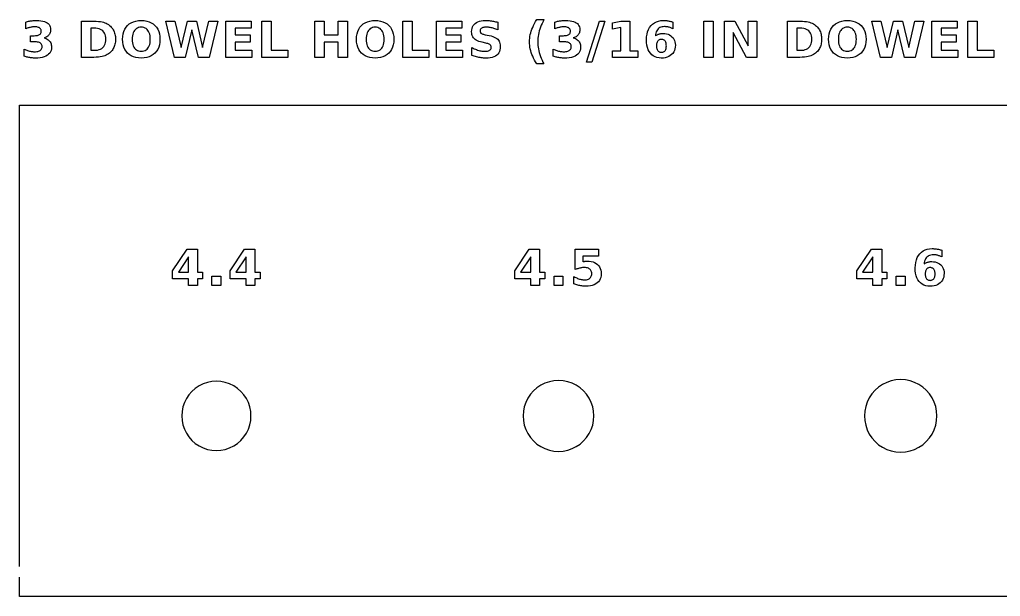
# Model space of a CAD drawing. Header units: millimetres. Extents: x 10 to 256, y 12 to 289.
# Drawn here: x 11.9 to 72.1, y 111.9 to 147.3 of the extents above; entities that cross this region are included whole.
import ezdxf

# ---------------------------------------------------------------- set-up
doc = ezdxf.new("R2010")
doc.units = ezdxf.units.MM
doc.layers.add('CUT', color=1, linetype='CONTINUOUS')
doc.layers.add('ENGRAVE', color=5, linetype='CONTINUOUS')

msp = doc.modelspace()

# ---------------------------------------------------------------- linework, layer by layer
at = {"layer": 'CUT', "color": 1}
for points in [[(11.925, 113.75), (11.925, 142.075), (129.95, 142.075)], [(157.2, 111.925), (11.925, 111.925), (11.925, 113.1)]]:
    msp.add_lwpolyline(points, dxfattribs=at)
for points in [[(68.149, 122.4242), (68.2058, 122.7096), (68.2248, 123), (68.2058, 123.2904), (68.149, 123.5758), (68.0555, 123.8514), (67.9268, 124.1124), (67.7651, 124.3544), (67.5732, 124.5732), (67.3544, 124.7651), (67.1124, 124.9268), (66.8514, 125.0555), (66.5758, 125.149), (66.2904, 125.2058), (66, 125.2248), (65.7096, 125.2058), (65.4242, 125.149), (65.1486, 125.0555), (64.8876, 124.9268), (64.6456, 124.7651), (64.4268, 124.5732), (64.2349, 124.3544), (64.0732, 124.1124), (63.9445, 123.8514), (63.851, 123.5758), (63.7942, 123.2904), (63.7752, 123), (63.7942, 122.7096), (63.851, 122.4242), (63.9445, 122.1486), (64.0732, 121.8876), (64.2349, 121.6456), (64.4268, 121.4268), (64.6456, 121.2349), (64.8876, 121.0732), (65.1486, 120.9445), (65.4242, 120.851), (65.7096, 120.7942), (66, 120.7752), (66.2904, 120.7942), (66.5758, 120.851), (66.8514, 120.9445), (67.1124, 121.0732), (67.3544, 121.2349), (67.5732, 121.4268), (67.7651, 121.6456), (67.9268, 121.8876), (68.0555, 122.1486), (68.149, 122.4242)], [(26.0524, 122.4501), (26.1067, 122.7227), (26.1248, 123), (26.1067, 123.2773), (26.0524, 123.5499), (25.9631, 123.8131), (25.8402, 124.0624), (25.6857, 124.2935), (25.5025, 124.5025), (25.2935, 124.6857), (25.0624, 124.8402), (24.8131, 124.9631), (24.5499, 125.0524), (24.2773, 125.1067), (24, 125.1248), (23.7227, 125.1067), (23.4501, 125.0524), (23.1869, 124.9631), (22.9376, 124.8402), (22.7065, 124.6857), (22.4975, 124.5025), (22.3143, 124.2935), (22.1598, 124.0624), (22.0369, 123.8131), (21.9476, 123.5499), (21.8933, 123.2773), (21.8752, 123), (21.8933, 122.7227), (21.9476, 122.4501), (22.0369, 122.1869), (22.1598, 121.9376), (22.3143, 121.7065), (22.4975, 121.4975), (22.7065, 121.3143), (22.9376, 121.1598), (23.1869, 121.0369), (23.4501, 120.9476), (23.7227, 120.8933), (24, 120.8752), (24.2773, 120.8933), (24.5499, 120.9476), (24.8131, 121.0369), (25.0624, 121.1598), (25.2935, 121.3143), (25.5025, 121.4975), (25.6857, 121.7065), (25.8402, 121.9376), (25.9631, 122.1869), (26.0524, 122.4501)], [(47.1007, 122.4371), (47.1562, 122.7161), (47.1748, 123), (47.1562, 123.2839), (47.1007, 123.5629), (47.0093, 123.8323), (46.8835, 124.0874), (46.7254, 124.324), (46.5378, 124.5378), (46.324, 124.7254), (46.0874, 124.8835), (45.8323, 125.0093), (45.5629, 125.1007), (45.2839, 125.1562), (45, 125.1748), (44.7161, 125.1562), (44.4371, 125.1007), (44.1677, 125.0093), (43.9126, 124.8835), (43.676, 124.7254), (43.4622, 124.5378), (43.2746, 124.324), (43.1165, 124.0874), (42.9907, 123.8323), (42.8993, 123.5629), (42.8438, 123.2839), (42.8252, 123), (42.8438, 122.7161), (42.8993, 122.4371), (42.9907, 122.1677), (43.1165, 121.9126), (43.2746, 121.676), (43.4622, 121.4622), (43.676, 121.2746), (43.9126, 121.1165), (44.1677, 120.9907), (44.4371, 120.8993), (44.7161, 120.8438), (45, 120.8252), (45.2839, 120.8438), (45.5629, 120.8993), (45.8323, 120.9907), (46.0874, 121.1165), (46.324, 121.2746), (46.5378, 121.4622), (46.7254, 121.676), (46.8835, 121.9126), (47.0093, 122.1677), (47.1007, 122.4371)]]:
    msp.add_lwpolyline(points, close=True, dxfattribs=at)
at = {"layer": 'ENGRAVE', "color": 5}
for points in [[(13.7237, 146.0445), (13.7657, 145.9989), (13.8015, 145.9487), (13.8308, 145.8942), (13.8536, 145.8353), (13.8699, 145.7721), (13.8796, 145.7045), (13.8829, 145.6326), (13.8758, 145.5266), (13.8547, 145.4294), (13.8195, 145.3411), (13.7701, 145.2616), (13.7067, 145.1909), (13.6292, 145.1291), (13.5382, 145.0764), (13.4343, 145.0333), (13.3174, 144.9998), (13.1876, 144.9759), (13.0449, 144.9615), (12.8892, 144.9567), (12.832, 144.9575), (12.7747, 144.9598), (12.7175, 144.9636), (12.6601, 144.969), (12.6027, 144.9759), (12.5453, 144.9843), (12.488, 144.9943), (12.4308, 145.0058), (12.3739, 145.0188), (12.3172, 145.0334), (12.2607, 145.0495), (12.2044, 145.0671), (12.2044, 145.5103), (12.258, 145.4845), (12.3116, 145.4609), (12.365, 145.4396), (12.4182, 145.4204), (12.4714, 145.4034), (12.5244, 145.3887), (12.5772, 145.3761), (12.6298, 145.3659), (12.682, 145.3579), (12.734, 145.3522), (12.7856, 145.3488), (12.837, 145.3476), (12.9101, 145.3498), (12.9773, 145.3564), (13.0386, 145.3674), (13.0939, 145.3828), (13.1434, 145.4025), (13.1869, 145.4267), (13.224, 145.455), (13.2544, 145.487), (13.2781, 145.5229), (13.2949, 145.5626), (13.3051, 145.6062), (13.3085, 145.6535), (13.305, 145.7022), (13.2946, 145.7467), (13.2773, 145.7872), (13.2531, 145.8236), (13.2219, 145.8558), (13.1839, 145.884), (13.1391, 145.9079), (13.0876, 145.9275), (13.0296, 145.9427), (12.9651, 145.9536), (12.8939, 145.9601), (12.8161, 145.9623), (12.5863, 145.9623), (12.5863, 146.3323), (12.828, 146.3323), (12.8971, 146.3342), (12.96, 146.3399), (13.0168, 146.3493), (13.0674, 146.3625), (13.1119, 146.3795), (13.1503, 146.4002), (13.1827, 146.4248), (13.2092, 146.4533), (13.2298, 146.4858), (13.2445, 146.5222), (13.2533, 146.5626), (13.2562, 146.6069), (13.2534, 146.648), (13.2448, 146.6859), (13.2305, 146.7206), (13.2105, 146.7521), (13.1847, 146.7803), (13.1533, 146.8053), (13.1166, 146.8267), (13.0752, 146.8442), (13.0291, 146.8579), (12.9782, 146.8676), (12.9227, 146.8735), (12.8624, 146.8754), (12.816, 146.8745), (12.7695, 146.8719), (12.7229, 146.8676), (12.676, 146.8615), (12.629, 146.8536), (12.5819, 146.8441), (12.5347, 146.8328), (12.4875, 146.8199), (12.4405, 146.8053), (12.3935, 146.789), (12.3467, 146.7711), (12.2999, 146.7516), (12.2999, 147.1723), (12.3565, 147.1876), (12.4129, 147.2015), (12.4692, 147.2141), (12.5253, 147.2254), (12.5813, 147.2353), (12.6371, 147.2439), (12.6926, 147.2512), (12.7478, 147.2572), (12.8027, 147.2618), (12.8572, 147.2651), (12.9114, 147.2671), (12.9653, 147.2678), (13.104, 147.2638), (13.2305, 147.252), (13.3448, 147.2322), (13.447, 147.2045), (13.5371, 147.1688), (13.6151, 147.1253), (13.6809, 147.0738), (13.7348, 147.0143), (13.7768, 146.9468), (13.8067, 146.8713), (13.8247, 146.7879), (13.8306, 146.6964), (13.8278, 146.6332), (13.8192, 146.5739), (13.8049, 146.5186), (13.7849, 146.4673), (13.7592, 146.4198), (13.7277, 146.3763), (13.6907, 146.3369), (13.6481, 146.3015), (13.6001, 146.2702), (13.5467, 146.2431), (13.4877, 146.22), (13.4233, 146.201), (13.4954, 146.1793), (13.5615, 146.1527), (13.6216, 146.1214), (13.6756, 146.0853), (13.7237, 146.0445)], [(17.0762, 147.1552), (17.157, 147.1282), (17.2339, 147.0957), (17.3069, 147.0576), (17.3759, 147.0139), (17.441, 146.9646), (17.5021, 146.9097), (17.5521, 146.8582), (17.5976, 146.8041), (17.6387, 146.7475), (17.6752, 146.6882), (17.7073, 146.6265), (17.7349, 146.5621), (17.7581, 146.495), (17.7772, 146.425), (17.792, 146.3521), (17.8025, 146.2763), (17.8089, 146.1976), (17.811, 146.116), (17.8089, 146.0335), (17.8025, 145.9539), (17.792, 145.8775), (17.7772, 145.804), (17.7581, 145.7336), (17.7349, 145.6662), (17.7073, 145.6016), (17.6752, 145.5396), (17.6387, 145.4802), (17.5976, 145.4235), (17.5521, 145.3693), (17.5021, 145.3178), (17.4405, 145.2629), (17.3748, 145.2136), (17.3052, 145.1699), (17.2316, 145.1318), (17.154, 145.0993), (17.0725, 145.0724), (16.9819, 145.0503), (16.8775, 145.0322), (16.7591, 145.0181), (16.6269, 145.008), (16.4806, 145.002), (16.3205, 145), (15.7148, 145), (15.7148, 147.2275), (16.3205, 147.2275), (16.4824, 147.2255), (16.6299, 147.2195), (16.7631, 147.2094), (16.8818, 147.1954), (16.9862, 147.1773), (17.0762, 147.1552)], [(20.2323, 146.9604), (20.3253, 146.8515), (20.4014, 146.7295), (20.4606, 146.5945), (20.5029, 146.4465), (20.5282, 146.2855), (20.5367, 146.1115), (20.5282, 145.938), (20.5029, 145.7773), (20.4606, 145.6296), (20.4014, 145.4948), (20.3253, 145.373), (20.2323, 145.2641), (20.1244, 145.1702), (20.0036, 145.0933), (19.8698, 145.0336), (19.7231, 144.9909), (19.5634, 144.9653), (19.3909, 144.9567), (19.2187, 144.9653), (19.0594, 144.9909), (18.9129, 145.0336), (18.7792, 145.0933), (18.6582, 145.1702), (18.5501, 145.2641), (18.4569, 145.373), (18.3806, 145.4948), (18.3213, 145.6296), (18.2789, 145.7773), (18.2535, 145.938), (18.245, 146.1115), (18.2535, 146.2855), (18.2789, 146.4465), (18.3213, 146.5945), (18.3806, 146.7295), (18.4569, 146.8515), (18.5501, 146.9604), (18.6582, 147.0544), (18.7792, 147.1312), (18.9129, 147.191), (19.0594, 147.2336), (19.2187, 147.2593), (19.3909, 147.2678), (19.5634, 147.2593), (19.7231, 147.2336), (19.8698, 147.191), (20.0036, 147.1312), (20.1244, 147.0544), (20.2323, 146.9604)], [(23.1565, 145.6087), (23.5414, 147.2275), (24.0875, 147.2275), (23.5623, 145), (22.8999, 145), (22.4955, 146.6934), (22.0957, 145), (21.4333, 145), (20.9036, 147.2275), (21.4541, 147.2275), (21.8391, 145.6087), (22.221, 147.2275), (22.7745, 147.2275), (23.1565, 145.6087)], [(26.0776, 145.9444), (25.1601, 145.9444), (25.1601, 145.4342), (26.1686, 145.4342), (26.1686, 145), (24.5857, 145), (24.5857, 147.2275), (26.1358, 147.2275), (26.1358, 146.7933), (25.1601, 146.7933), (25.1601, 146.3786), (26.0776, 146.3786), (26.0776, 145.9444)], [(26.7952, 147.2275), (27.3696, 147.2275), (27.3696, 145.4342), (28.3781, 145.4342), (28.3781, 145), (26.7952, 145), (26.7952, 147.2275)], [(32.0467, 147.2275), (32.0467, 145), (31.4722, 145), (31.4722, 145.9444), (30.6248, 145.9444), (30.6248, 145), (30.0504, 145), (30.0504, 147.2275), (30.6248, 147.2275), (30.6248, 146.3786), (31.4722, 146.3786), (31.4722, 147.2275), (32.0467, 147.2275)], [(34.6819, 146.8515), (34.7579, 146.7295), (34.8171, 146.5945), (34.8594, 146.4465), (34.8848, 146.2855), (34.8932, 146.1115), (34.8848, 145.938), (34.8594, 145.7773), (34.8171, 145.6296), (34.7579, 145.4948), (34.6819, 145.373), (34.5889, 145.2641), (34.4809, 145.1702), (34.3601, 145.0933), (34.2263, 145.0336), (34.0796, 144.9909), (33.92, 144.9653), (33.7474, 144.9567), (33.5752, 144.9653), (33.4159, 144.9909), (33.2694, 145.0336), (33.1357, 145.0933), (33.0148, 145.1702), (32.9067, 145.2641), (32.8134, 145.373), (32.7371, 145.4948), (32.6778, 145.6296), (32.6354, 145.7773), (32.61, 145.938), (32.6015, 146.1115), (32.61, 146.2855), (32.6354, 146.4465), (32.6778, 146.5945), (32.7371, 146.7295), (32.8134, 146.8515), (32.9067, 146.9604), (33.0148, 147.0544), (33.1357, 147.1312), (33.2694, 147.191), (33.4159, 147.2336), (33.5752, 147.2593), (33.7474, 147.2678), (33.92, 147.2593), (34.0796, 147.2336), (34.2263, 147.191), (34.3601, 147.1312), (34.4809, 147.0544), (34.5889, 146.9604), (34.6819, 146.8515)], [(35.4496, 147.2275), (36.024, 147.2275), (36.024, 145.4342), (37.0326, 145.4342), (37.0326, 145), (35.4496, 145), (35.4496, 147.2275)], [(39.0108, 145.9444), (38.0933, 145.9444), (38.0933, 145.4342), (39.1018, 145.4342), (39.1018, 145), (37.5188, 145), (37.5188, 147.2275), (39.069, 147.2275), (39.069, 146.7933), (38.0933, 146.7933), (38.0933, 146.3786), (39.0108, 146.3786), (39.0108, 145.9444)], [(40.9789, 146.7947), (40.9204, 146.8098), (40.8628, 146.8225), (40.8062, 146.833), (40.7507, 146.8411), (40.6963, 146.8469), (40.643, 146.8504), (40.5907, 146.8515), (40.525, 146.85), (40.4654, 146.8452), (40.4117, 146.8374), (40.3639, 146.8263), (40.3221, 146.8122), (40.2863, 146.7948), (40.2562, 146.7742), (40.2316, 146.7501), (40.2125, 146.7225), (40.1988, 146.6914), (40.1906, 146.6568), (40.1879, 146.6188), (40.1897, 146.59), (40.1952, 146.5635), (40.2045, 146.5392), (40.2174, 146.517), (40.234, 146.497), (40.2543, 146.4793), (40.2794, 146.463), (40.3105, 146.4475), (40.3477, 146.4329), (40.3908, 146.4189), (40.44, 146.4058), (40.4952, 146.3935), (40.7399, 146.3443), (40.8578, 146.3172), (40.9637, 146.2859), (41.0577, 146.2503), (41.1397, 146.2103), (41.2099, 146.1661), (41.268, 146.1175), (41.3159, 146.0632), (41.3551, 146.0018), (41.3855, 145.9332), (41.4073, 145.8576), (41.4204, 145.7747), (41.4247, 145.6848), (41.4186, 145.5672), (41.4004, 145.4601), (41.3701, 145.3635), (41.3276, 145.2773), (41.2729, 145.2017), (41.2061, 145.1365), (41.1269, 145.0816), (41.0348, 145.0366), (40.9299, 145.0017), (40.8122, 144.9767), (40.6818, 144.9617), (40.5385, 144.9567), (40.4678, 144.9579), (40.3971, 144.9612), (40.3262, 144.9668), (40.2553, 144.9746), (40.1843, 144.9847), (40.1133, 144.997), (40.0421, 145.0115), (39.971, 145.0282), (39.8999, 145.047), (39.8288, 145.068), (39.7577, 145.0911), (39.6866, 145.1164), (39.6866, 145.6013), (39.7573, 145.565), (39.8272, 145.5319), (39.8964, 145.5019), (39.9647, 145.4749), (40.0323, 145.4511), (40.0991, 145.4304), (40.1651, 145.4129), (40.2303, 145.3985), (40.2947, 145.3874), (40.3584, 145.3794), (40.4212, 145.3746), (40.4833, 145.373), (40.5435, 145.3747), (40.5988, 145.38), (40.6492, 145.3887), (40.6948, 145.4008), (40.7355, 145.4165), (40.7712, 145.4357), (40.8018, 145.458), (40.8268, 145.4834), (40.8462, 145.5117), (40.8601, 145.5431), (40.8684, 145.5774), (40.8712, 145.6147), (40.8693, 145.6482), (40.8636, 145.679), (40.8542, 145.7072), (40.841, 145.7327), (40.824, 145.7556), (40.8033, 145.7758), (40.7769, 145.7944), (40.743, 145.8123), (40.7017, 145.8295), (40.6528, 145.8461), (40.5964, 145.862), (40.5325, 145.8773), (40.3102, 145.9265), (40.2038, 145.9527), (40.1074, 145.9837), (40.0209, 146.0194), (39.9445, 146.0598), (39.878, 146.1049), (39.8216, 146.1548), (39.7744, 146.21), (39.7358, 146.2713), (39.7058, 146.3387), (39.6843, 146.4121), (39.6714, 146.4915), (39.6672, 146.577), (39.6731, 146.6836), (39.691, 146.7817), (39.7209, 146.8713), (39.7626, 146.9523), (39.8164, 147.0248), (39.882, 147.0888), (39.9588, 147.1435), (40.0461, 147.1882), (40.1438, 147.223), (40.252, 147.2479), (40.3706, 147.2628), (40.4997, 147.2678), (40.5611, 147.267), (40.6232, 147.2647), (40.6858, 147.2609), (40.749, 147.2555), (40.8128, 147.2486), (40.8771, 147.2402), (40.9422, 147.2302), (41.0079, 147.2187), (41.0745, 147.2057), (41.1417, 147.1911), (41.2097, 147.175), (41.2785, 147.1574), (41.2785, 146.6859), (41.2176, 146.7122), (41.1571, 146.7362), (41.0972, 146.7579), (41.0378, 146.7774), (40.9789, 146.7947)], [(43.4141, 145.0723), (43.3678, 145.186), (43.3282, 145.2976), (43.2949, 145.4082), (43.2677, 145.5184), (43.2465, 145.6283), (43.2314, 145.7379), (43.2223, 145.8473), (43.2193, 145.9564), (43.2223, 146.0655), (43.2315, 146.1751), (43.2467, 146.2851), (43.268, 146.3957), (43.2955, 146.5066), (43.329, 146.618), (43.3688, 146.7305), (43.4151, 146.8447), (43.4679, 146.9606), (43.5272, 147.0782), (43.5931, 147.1975), (43.6654, 147.3185), (44.1085, 147.3185), (44.0475, 147.2011), (43.9918, 147.0845), (43.9414, 146.9688), (43.8963, 146.854), (43.8565, 146.7401), (43.8221, 146.627), (43.7929, 146.5146), (43.769, 146.4026), (43.7504, 146.2911), (43.7372, 146.1801), (43.7292, 146.0695), (43.7266, 145.9593), (43.7292, 145.8492), (43.7371, 145.7385), (43.7503, 145.6274), (43.7687, 145.5157), (43.7924, 145.4036), (43.8213, 145.2909), (43.8556, 145.1776), (43.8953, 145.0633), (43.9405, 144.9482), (43.9911, 144.8321), (44.0471, 144.7151), (44.1085, 144.5972), (43.6654, 144.5972), (43.5926, 144.719), (43.5265, 144.8388), (43.467, 144.9565), (43.4141, 145.0723)], [(46.2412, 145.9989), (46.277, 145.9487), (46.3062, 145.8942), (46.329, 145.8353), (46.3453, 145.7721), (46.355, 145.7045), (46.3583, 145.6326), (46.3512, 145.5266), (46.3301, 145.4294), (46.2949, 145.3411), (46.2456, 145.2616), (46.1822, 145.1909), (46.1047, 145.1291), (46.0136, 145.0764), (45.9097, 145.0333), (45.7928, 144.9998), (45.663, 144.9759), (45.5203, 144.9615), (45.3646, 144.9567), (45.3074, 144.9575), (45.2502, 144.9598), (45.1929, 144.9636), (45.1355, 144.969), (45.0782, 144.9759), (45.0207, 144.9843), (44.9634, 144.9943), (44.9063, 145.0058), (44.8493, 145.0188), (44.7926, 145.0334), (44.7361, 145.0495), (44.6798, 145.0671), (44.6798, 145.5103), (44.7335, 145.4845), (44.787, 145.4609), (44.8404, 145.4396), (44.8937, 145.4204), (44.9468, 145.4034), (44.9999, 145.3887), (45.0527, 145.3761), (45.1052, 145.3659), (45.1574, 145.3579), (45.2094, 145.3522), (45.261, 145.3488), (45.3124, 145.3476), (45.3855, 145.3498), (45.4527, 145.3564), (45.514, 145.3674), (45.5694, 145.3828), (45.6188, 145.4025), (45.6623, 145.4267), (45.6994, 145.455), (45.7298, 145.487), (45.7535, 145.5229), (45.7704, 145.5626), (45.7805, 145.6062), (45.7839, 145.6535), (45.7804, 145.7022), (45.77, 145.7467), (45.7527, 145.7872), (45.7285, 145.8236), (45.6974, 145.8558), (45.6593, 145.884), (45.6145, 145.9079), (45.5631, 145.9275), (45.5051, 145.9427), (45.4405, 145.9536), (45.3693, 145.9601), (45.2915, 145.9623), (45.0618, 145.9623), (45.0618, 146.3323), (45.3035, 146.3323), (45.3725, 146.3342), (45.4354, 146.3399), (45.4922, 146.3493), (45.5428, 146.3625), (45.5874, 146.3795), (45.6257, 146.4002), (45.6581, 146.4248), (45.6846, 146.4533), (45.7052, 146.4858), (45.7199, 146.5222), (45.7287, 146.5626), (45.7317, 146.6069), (45.7288, 146.648), (45.7202, 146.6859), (45.7059, 146.7206), (45.6859, 146.7521), (45.6602, 146.7803), (45.6287, 146.8053), (45.592, 146.8267), (45.5506, 146.8442), (45.5045, 146.8579), (45.4537, 146.8676), (45.3981, 146.8735), (45.3378, 146.8754), (45.2914, 146.8745), (45.2449, 146.8719), (45.1983, 146.8676), (45.1515, 146.8615), (45.1045, 146.8536), (45.0573, 146.8441), (45.0101, 146.8328), (44.963, 146.8199), (44.9159, 146.8053), (44.869, 146.789), (44.8221, 146.7711), (44.7753, 146.7516), (44.7753, 147.1723), (44.8319, 147.1876), (44.8884, 147.2015), (44.9446, 147.2141), (45.0008, 147.2254), (45.0567, 147.2353), (45.1125, 147.2439), (45.168, 147.2512), (45.2232, 147.2572), (45.2781, 147.2618), (45.3326, 147.2651), (45.3869, 147.2671), (45.4407, 147.2678), (45.5794, 147.2638), (45.7059, 147.252), (45.8202, 147.2322), (45.9225, 147.2045), (46.0125, 147.1688), (46.0905, 147.1253), (46.1564, 147.0738), (46.2103, 147.0143), (46.2522, 146.9468), (46.2821, 146.8713), (46.3001, 146.7879), (46.3061, 146.6964), (46.3032, 146.6332), (46.2946, 146.5739), (46.2803, 146.5186), (46.2603, 146.4673), (46.2346, 146.4198), (46.2031, 146.3763), (46.1661, 146.3369), (46.1236, 146.3015), (46.0756, 146.2702), (46.0221, 146.2431), (45.9632, 146.22), (45.8988, 146.201), (45.9709, 146.1793), (46.0369, 146.1527), (46.097, 146.1214), (46.1511, 146.0853), (46.1991, 146.0445), (46.2412, 145.9989)], [(47.0534, 144.7165), (46.7237, 144.7165), (47.5085, 147.2275), (47.8397, 147.2275), (47.0534, 144.7165)], [(49.3703, 147.2275), (49.3703, 145.3969), (49.8776, 145.3969), (49.8776, 145), (48.32, 145), (48.32, 145.3969), (48.8273, 145.3969), (48.8273, 146.8366), (48.3066, 146.7292), (48.3066, 147.1201), (48.8243, 147.2275), (49.3703, 147.2275)], [(51.7589, 146.8568), (51.7173, 146.8666), (51.676, 146.8746), (51.635, 146.8808), (51.5944, 146.8853), (51.5541, 146.8879), (51.5142, 146.8888), (51.4318, 146.8849), (51.3557, 146.873), (51.2859, 146.8532), (51.2224, 146.8255), (51.1652, 146.7899), (51.1143, 146.7464), (51.0699, 146.695), (51.0321, 146.636), (51.0009, 146.5694), (50.9764, 146.495), (50.9585, 146.413), (50.9472, 146.3234), (50.9805, 146.3467), (51.0147, 146.3681), (51.0498, 146.3873), (51.0858, 146.4046), (51.1227, 146.4198), (51.1606, 146.433), (51.1995, 146.4442), (51.2395, 146.4533), (51.2807, 146.4605), (51.323, 146.4655), (51.3666, 146.4686), (51.4112, 146.4696), (51.5215, 146.464), (51.6243, 146.4474), (51.7199, 146.4196), (51.8081, 146.3807), (51.889, 146.3308), (51.9625, 146.2697), (52.0266, 146.1996), (52.079, 146.1226), (52.1197, 146.0388), (52.1488, 145.9481), (52.1663, 145.8505), (52.1721, 145.746), (52.1656, 145.6306), (52.1461, 145.5231), (52.1136, 145.4235), (52.068, 145.3319), (52.0095, 145.2481), (51.9379, 145.1723), (51.8554, 145.1064), (51.764, 145.0526), (51.6638, 145.0106), (51.5546, 144.9807), (51.4366, 144.9627), (51.3098, 144.9567), (51.1705, 144.9649), (51.0421, 144.9893), (50.9247, 145.03), (50.8181, 145.087), (50.7224, 145.1603), (50.6376, 145.2499), (50.5649, 145.3544), (50.5054, 145.4726), (50.4592, 145.6044), (50.4261, 145.7499), (50.4063, 145.909), (50.3997, 146.0817), (50.4074, 146.2591), (50.4306, 146.4234), (50.4692, 146.5746), (50.5233, 146.7126), (50.5929, 146.8375), (50.6779, 146.9493), (50.7764, 147.0457), (50.8864, 147.1246), (51.0078, 147.1859), (51.1408, 147.2297), (51.2852, 147.256), (51.4411, 147.2648), (51.4921, 147.2641), (51.5425, 147.2622), (51.5925, 147.2588), (51.642, 147.2542), (51.691, 147.2482), (51.7395, 147.2409), (51.7876, 147.2323), (51.8356, 147.2224), (51.8834, 147.2111), (51.9311, 147.1985), (51.9786, 147.1846), (52.0259, 147.1693), (52.0259, 146.7575), (51.9791, 146.7789), (51.9333, 146.7984), (51.8883, 146.8159), (51.8442, 146.8315), (51.8011, 146.8451), (51.7589, 146.8568)], [(54.4994, 145), (53.925, 145), (53.925, 147.2275), (54.4994, 147.2275), (54.4994, 145)], [(56.5388, 145), (55.7286, 146.5278), (55.7286, 145), (55.1841, 145), (55.1841, 147.2275), (55.8256, 147.2275), (56.6358, 145.6997), (56.6358, 147.2275), (57.1803, 147.2275), (57.1803, 145), (56.5388, 145)], [(60.411, 147.1552), (60.4918, 147.1282), (60.5687, 147.0957), (60.6416, 147.0576), (60.7107, 147.0139), (60.7758, 146.9646), (60.8369, 146.9097), (60.8869, 146.8582), (60.9324, 146.8041), (60.9734, 146.7475), (61.01, 146.6882), (61.0421, 146.6265), (61.0697, 146.5621), (61.0929, 146.495), (61.1119, 146.425), (61.1267, 146.3521), (61.1373, 146.2763), (61.1436, 146.1976), (61.1457, 146.116), (61.1436, 146.0335), (61.1373, 145.9539), (61.1267, 145.8775), (61.1119, 145.804), (61.0929, 145.7336), (61.0697, 145.6662), (61.0421, 145.6016), (61.01, 145.5396), (60.9734, 145.4802), (60.9324, 145.4235), (60.8869, 145.3693), (60.8369, 145.3178), (60.7752, 145.2629), (60.7096, 145.2136), (60.64, 145.1699), (60.5664, 145.1318), (60.4888, 145.0993), (60.4072, 145.0724), (60.3167, 145.0503), (60.2123, 145.0322), (60.0939, 145.0181), (59.9616, 145.008), (59.8154, 145.002), (59.6553, 145), (59.0495, 145), (59.0495, 147.2275), (59.6553, 147.2275), (59.8172, 147.2255), (59.9647, 147.2195), (60.0978, 147.2094), (60.2166, 147.1954), (60.321, 147.1773), (60.411, 147.1552)], [(63.6601, 146.8515), (63.7362, 146.7295), (63.7954, 146.5945), (63.8376, 146.4465), (63.863, 146.2855), (63.8715, 146.1115), (63.863, 145.938), (63.8376, 145.7773), (63.7954, 145.6296), (63.7362, 145.4948), (63.6601, 145.373), (63.5671, 145.2641), (63.4592, 145.1702), (63.3383, 145.0933), (63.2045, 145.0336), (63.0578, 144.9909), (62.8982, 144.9653), (62.7256, 144.9567), (62.5535, 144.9653), (62.3942, 144.9909), (62.2476, 145.0336), (62.1139, 145.0933), (61.993, 145.1702), (61.8849, 145.2641), (61.7917, 145.373), (61.7154, 145.4948), (61.6561, 145.6296), (61.6137, 145.7773), (61.5883, 145.938), (61.5798, 146.1115), (61.5883, 146.2855), (61.6137, 146.4465), (61.6561, 146.5945), (61.7154, 146.7295), (61.7917, 146.8515), (61.8849, 146.9604), (61.993, 147.0544), (62.1139, 147.1312), (62.2476, 147.191), (62.3942, 147.2336), (62.5535, 147.2593), (62.7256, 147.2678), (62.8982, 147.2593), (63.0578, 147.2336), (63.2045, 147.191), (63.3383, 147.1312), (63.4592, 147.0544), (63.5671, 146.9604), (63.6601, 146.8515)], [(66.8762, 147.2275), (67.4222, 147.2275), (66.8971, 145), (66.2346, 145), (65.8303, 146.6934), (65.4304, 145), (64.768, 145), (64.2384, 147.2275), (64.7889, 147.2275), (65.1738, 145.6087), (65.5558, 147.2275), (66.1093, 147.2275), (66.4912, 145.6087), (66.8762, 147.2275)], [(69.4124, 146.3786), (69.4124, 145.9444), (68.4948, 145.9444), (68.4948, 145.4342), (69.5034, 145.4342), (69.5034, 145), (67.9204, 145), (67.9204, 147.2275), (69.4706, 147.2275), (69.4706, 146.7933), (68.4948, 146.7933), (68.4948, 146.3786), (69.4124, 146.3786)], [(70.1299, 147.2275), (70.7043, 147.2275), (70.7043, 145.4342), (71.7129, 145.4342), (71.7129, 145), (70.1299, 145), (70.1299, 147.2275)], [(16.9664, 145.5554), (17.0329, 145.6087), (17.0897, 145.6713), (17.1361, 145.7427), (17.1722, 145.8228), (17.198, 145.9118), (17.2135, 146.0095), (17.2187, 146.116), (17.2135, 146.222), (17.1981, 146.3192), (17.1724, 146.4077), (17.1364, 146.4873), (17.0902, 146.5582), (17.0337, 146.6203), (16.9673, 146.6732), (16.8916, 146.7164), (16.8065, 146.7501), (16.7121, 146.7741), (16.6083, 146.7885), (16.4951, 146.7933), (16.2892, 146.7933), (16.2892, 145.4342), (16.4951, 145.4342), (16.6078, 145.439), (16.7113, 145.4536), (16.8056, 145.4778), (16.8906, 145.5117), (16.9664, 145.5554)], [(18.9836, 146.6576), (18.9393, 146.5885), (18.9032, 146.5107), (18.875, 146.4241), (18.8549, 146.3287), (18.8429, 146.2245), (18.8388, 146.1115), (18.8429, 145.999), (18.8549, 145.8952), (18.875, 145.8001), (18.9032, 145.7137), (18.9393, 145.636), (18.9836, 145.5669), (19.0351, 145.5077), (19.0931, 145.4592), (19.1577, 145.4215), (19.2289, 145.3945), (19.3066, 145.3784), (19.3909, 145.373), (19.4756, 145.3784), (19.5537, 145.3945), (19.6251, 145.4215), (19.6899, 145.4592), (19.7481, 145.5077), (19.7997, 145.5669), (19.8439, 145.636), (19.8801, 145.7137), (19.9082, 145.8001), (19.9283, 145.8952), (19.9404, 145.999), (19.9444, 146.1115), (19.9404, 146.2245), (19.9283, 146.3287), (19.9082, 146.4241), (19.8801, 146.5107), (19.8439, 146.5885), (19.7997, 146.6576), (19.7481, 146.7168), (19.6899, 146.7653), (19.6251, 146.803), (19.5537, 146.83), (19.4756, 146.8461), (19.3909, 146.8515), (19.3066, 146.8461), (19.2289, 146.83), (19.1577, 146.803), (19.0931, 146.7653), (19.0351, 146.7168), (18.9836, 146.6576)], [(33.2959, 146.5885), (33.2597, 146.5107), (33.2315, 146.4241), (33.2114, 146.3287), (33.1994, 146.2245), (33.1954, 146.1115), (33.1994, 145.999), (33.2114, 145.8952), (33.2315, 145.8001), (33.2597, 145.7137), (33.2959, 145.636), (33.3401, 145.5669), (33.3916, 145.5077), (33.4496, 145.4592), (33.5143, 145.4215), (33.5854, 145.3945), (33.6631, 145.3784), (33.7474, 145.373), (33.8321, 145.3784), (33.9102, 145.3945), (33.9816, 145.4215), (34.0464, 145.4592), (34.1046, 145.5077), (34.1562, 145.5669), (34.2004, 145.636), (34.2366, 145.7137), (34.2647, 145.8001), (34.2848, 145.8952), (34.2969, 145.999), (34.3009, 146.1115), (34.2969, 146.2245), (34.2848, 146.3287), (34.2647, 146.4241), (34.2366, 146.5107), (34.2004, 146.5885), (34.1562, 146.6576), (34.1046, 146.7168), (34.0464, 146.7653), (33.9816, 146.803), (33.9102, 146.83), (33.8321, 146.8461), (33.7474, 146.8515), (33.6631, 146.8461), (33.5854, 146.83), (33.5143, 146.803), (33.4496, 146.7653), (33.3916, 146.7168), (33.3401, 146.6576), (33.2959, 146.5885)], [(60.3011, 145.5554), (60.3677, 145.6087), (60.4244, 145.6713), (60.4709, 145.7427), (60.507, 145.8228), (60.5328, 145.9118), (60.5483, 146.0095), (60.5534, 146.116), (60.5483, 146.222), (60.5329, 146.3192), (60.5072, 146.4077), (60.4712, 146.4873), (60.425, 146.5582), (60.3684, 146.6203), (60.3021, 146.6732), (60.2264, 146.7164), (60.1413, 146.7501), (60.0468, 146.7741), (59.943, 146.7885), (59.8298, 146.7933), (59.6239, 146.7933), (59.6239, 145.4342), (59.8298, 145.4342), (59.9426, 145.439), (60.0461, 145.4536), (60.1403, 145.4778), (60.2254, 145.5117), (60.3011, 145.5554)], [(62.2741, 146.5885), (62.2379, 146.5107), (62.2098, 146.4241), (62.1897, 146.3287), (62.1776, 146.2245), (62.1736, 146.1115), (62.1776, 145.999), (62.1897, 145.8952), (62.2098, 145.8001), (62.2379, 145.7137), (62.2741, 145.636), (62.3183, 145.5669), (62.3698, 145.5077), (62.4279, 145.4592), (62.4925, 145.4215), (62.5637, 145.3945), (62.6414, 145.3784), (62.7256, 145.373), (62.8103, 145.3784), (62.8884, 145.3945), (62.9599, 145.4215), (63.0247, 145.4592), (63.0829, 145.5077), (63.1344, 145.5669), (63.1786, 145.636), (63.2148, 145.7137), (63.243, 145.8001), (63.2631, 145.8952), (63.2751, 145.999), (63.2791, 146.1115), (63.2751, 146.2245), (63.2631, 146.3287), (63.243, 146.4241), (63.2148, 146.5107), (63.1786, 146.5885), (63.1344, 146.6576), (63.0829, 146.7168), (63.0247, 146.7653), (62.9599, 146.803), (62.8884, 146.83), (62.8103, 146.8461), (62.7256, 146.8515), (62.6414, 146.8461), (62.5637, 146.83), (62.4925, 146.803), (62.4279, 146.7653), (62.3698, 146.7168), (62.3183, 146.6576), (62.2741, 146.5885)], [(51.0667, 145.9666), (51.0479, 145.9259), (51.0332, 145.8797), (51.0227, 145.8281), (51.0165, 145.7711), (51.0144, 145.7087), (51.0165, 145.6463), (51.0227, 145.5892), (51.0332, 145.5377), (51.0479, 145.4915), (51.0667, 145.4508), (51.0897, 145.4155), (51.1169, 145.3857), (51.1483, 145.3612), (51.1839, 145.3422), (51.2237, 145.3286), (51.2676, 145.3205), (51.3157, 145.3178), (51.3643, 145.3205), (51.4087, 145.3286), (51.4487, 145.3422), (51.4845, 145.3612), (51.516, 145.3857), (51.5433, 145.4155), (51.5663, 145.4508), (51.5851, 145.4915), (51.5998, 145.5377), (51.6102, 145.5892), (51.6165, 145.6463), (51.6186, 145.7087), (51.6165, 145.7711), (51.6102, 145.8281), (51.5998, 145.8797), (51.5851, 145.9259), (51.5663, 145.9666), (51.5433, 146.0019), (51.516, 146.0317), (51.4845, 146.0561), (51.4487, 146.0752), (51.4087, 146.0887), (51.3643, 146.0969), (51.3157, 146.0996), (51.2676, 146.0969), (51.2237, 146.0887), (51.1839, 146.0752), (51.1483, 146.0561), (51.1169, 146.0317), (51.0897, 146.0019), (51.0667, 145.9666)], [(23.1572, 131.8221), (23.1572, 131.4058), (22.8394, 131.4058), (22.8394, 131), (22.2963, 131), (22.2963, 131.4058), (21.3086, 131.4058), (21.3086, 131.8982), (22.2008, 133.2275), (22.8394, 133.2275), (22.8394, 131.8221), (23.1572, 131.8221)], [(26.6884, 131.8221), (26.6884, 131.4058), (26.3706, 131.4058), (26.3706, 131), (25.8275, 131), (25.8275, 131.4058), (24.8399, 131.4058), (24.8399, 131.8982), (25.7321, 133.2275), (26.3706, 133.2275), (26.3706, 131.8221), (26.6884, 131.8221)], [(44.1572, 131.8221), (44.1572, 131.4058), (43.8394, 131.4058), (43.8394, 131), (43.2963, 131), (43.2963, 131.4058), (42.3086, 131.4058), (42.3086, 131.8982), (43.2008, 133.2275), (43.8394, 133.2275), (43.8394, 131.8221), (44.1572, 131.8221)], [(47.4542, 132.8053), (46.4844, 132.8053), (46.4844, 132.4606), (46.5063, 132.4664), (46.5282, 132.4717), (46.5502, 132.4765), (46.5723, 132.4809), (46.5943, 132.4848), (46.6164, 132.4882), (46.6387, 132.4912), (46.6613, 132.4936), (46.6841, 132.4955), (46.7073, 132.4969), (46.7307, 132.4977), (46.7544, 132.4979), (46.8852, 132.4923), (47.0059, 132.4753), (47.1166, 132.447), (47.2173, 132.4074), (47.3079, 132.3565), (47.3885, 132.2943), (47.4578, 132.2219), (47.5145, 132.1407), (47.5586, 132.0505), (47.5901, 131.9515), (47.609, 131.8435), (47.6153, 131.7266), (47.6084, 131.6106), (47.5879, 131.5033), (47.5536, 131.4047), (47.5056, 131.3148), (47.4438, 131.2336), (47.3684, 131.1611), (47.2808, 131.0987), (47.1825, 131.0476), (47.0735, 131.0078), (46.9539, 130.9794), (46.8237, 130.9624), (46.6828, 130.9567), (46.6198, 130.9577), (46.5569, 130.9608), (46.4943, 130.9659), (46.4318, 130.973), (46.3696, 130.9821), (46.3076, 130.9933), (46.2457, 131.0065), (46.184, 131.0219), (46.1224, 131.0394), (46.0609, 131.0589), (45.9996, 131.0806), (45.9383, 131.1044), (45.9383, 131.5565), (45.9985, 131.5231), (46.0576, 131.4927), (46.1157, 131.4651), (46.1727, 131.4405), (46.2287, 131.4187), (46.2837, 131.3998), (46.3377, 131.3839), (46.3906, 131.3708), (46.4424, 131.3607), (46.4933, 131.3534), (46.5431, 131.3491), (46.5918, 131.3476), (46.659, 131.3505), (46.7212, 131.359), (46.7785, 131.3732), (46.8309, 131.3931), (46.8783, 131.4186), (46.9208, 131.4498), (46.9575, 131.4859), (46.9875, 131.526), (47.0109, 131.5701), (47.0276, 131.6183), (47.0376, 131.6704), (47.0409, 131.7266), (47.0376, 131.7832), (47.0276, 131.8357), (47.0109, 131.884), (46.9875, 131.9282), (46.9575, 131.9682), (46.9208, 132.0041), (46.8783, 132.0351), (46.8309, 132.0605), (46.7785, 132.0802), (46.7212, 132.0943), (46.659, 132.1027), (46.5918, 132.1056), (46.5501, 132.1047), (46.5074, 132.102), (46.4639, 132.0975), (46.4194, 132.0913), (46.374, 132.0833), (46.3277, 132.0735), (46.2804, 132.0618), (46.2319, 132.0482), (46.1823, 132.0326), (46.1315, 132.0151), (46.0795, 131.9957), (46.0264, 131.9743), (46.0264, 133.2275), (47.4542, 133.2275), (47.4542, 132.8053)], [(65.1572, 131.8221), (65.1572, 131.4058), (64.8394, 131.4058), (64.8394, 131), (64.2963, 131), (64.2963, 131.4058), (63.3086, 131.4058), (63.3086, 131.8982), (64.2008, 133.2275), (64.8394, 133.2275), (64.8394, 131.8221), (65.1572, 131.8221)], [(68.4257, 132.7984), (68.3807, 132.8159), (68.3366, 132.8315), (68.2935, 132.8451), (68.2513, 132.8568), (68.2097, 132.8666), (68.1684, 132.8746), (68.1274, 132.8808), (68.0868, 132.8853), (68.0465, 132.8879), (68.0066, 132.8888), (67.9242, 132.8849), (67.8481, 132.873), (67.7783, 132.8532), (67.7148, 132.8255), (67.6576, 132.7899), (67.6067, 132.7464), (67.5623, 132.695), (67.5245, 132.636), (67.4933, 132.5694), (67.4688, 132.495), (67.4509, 132.413), (67.4396, 132.3234), (67.4729, 132.3467), (67.5071, 132.3681), (67.5422, 132.3873), (67.5782, 132.4046), (67.6151, 132.4198), (67.653, 132.433), (67.6919, 132.4442), (67.7319, 132.4533), (67.7731, 132.4605), (67.8154, 132.4655), (67.859, 132.4686), (67.9036, 132.4696), (68.0139, 132.464), (68.1167, 132.4474), (68.2123, 132.4196), (68.3005, 132.3807), (68.3814, 132.3308), (68.4549, 132.2697), (68.519, 132.1996), (68.5714, 132.1226), (68.6121, 132.0388), (68.6412, 131.9481), (68.6587, 131.8505), (68.6645, 131.746), (68.658, 131.6306), (68.6385, 131.5231), (68.606, 131.4235), (68.5604, 131.3319), (68.5019, 131.2481), (68.4303, 131.1723), (68.3478, 131.1064), (68.2564, 131.0526), (68.1562, 131.0106), (68.047, 130.9807), (67.929, 130.9627), (67.8022, 130.9567), (67.6629, 130.9649), (67.5345, 130.9893), (67.4171, 131.03), (67.3105, 131.087), (67.2148, 131.1603), (67.13, 131.2499), (67.0573, 131.3544), (66.9978, 131.4726), (66.9516, 131.6044), (66.9185, 131.7499), (66.8987, 131.909), (66.8921, 132.0817), (66.8998, 132.2591), (66.923, 132.4234), (66.9616, 132.5746), (67.0157, 132.7126), (67.0853, 132.8375), (67.1703, 132.9493), (67.2688, 133.0457), (67.3788, 133.1246), (67.5002, 133.1859), (67.6332, 133.2297), (67.7776, 133.256), (67.9335, 133.2648), (67.9845, 133.2641), (68.0349, 133.2622), (68.0849, 133.2588), (68.1344, 133.2542), (68.1834, 133.2482), (68.2319, 133.2409), (68.28, 133.2323), (68.328, 133.2224), (68.3758, 133.2111), (68.4235, 133.1985), (68.471, 133.1846), (68.5183, 133.1693), (68.5183, 132.7575), (68.4715, 132.7789), (68.4257, 132.7984)], [(22.2963, 132.7546), (21.6667, 131.8221), (22.2963, 131.8221), (22.2963, 132.7546)], [(25.8275, 132.7546), (25.1979, 131.8221), (25.8275, 131.8221), (25.8275, 132.7546)], [(43.2963, 132.7546), (42.6667, 131.8221), (43.2963, 131.8221), (43.2963, 132.7546)], [(64.2963, 132.7546), (63.6667, 131.8221), (64.2963, 131.8221), (64.2963, 132.7546)], [(67.6763, 132.0752), (67.6407, 132.0561), (67.6093, 132.0317), (67.5821, 132.0019), (67.5591, 131.9666), (67.5403, 131.9259), (67.5256, 131.8797), (67.5151, 131.8281), (67.5089, 131.7711), (67.5068, 131.7087), (67.5089, 131.6463), (67.5151, 131.5892), (67.5256, 131.5377), (67.5403, 131.4915), (67.5591, 131.4508), (67.5821, 131.4155), (67.6093, 131.3857), (67.6407, 131.3612), (67.6763, 131.3422), (67.7161, 131.3286), (67.76, 131.3205), (67.8081, 131.3178), (67.8567, 131.3205), (67.9011, 131.3286), (67.9411, 131.3422), (67.9769, 131.3612), (68.0084, 131.3857), (68.0357, 131.4155), (68.0587, 131.4508), (68.0775, 131.4915), (68.0922, 131.5377), (68.1026, 131.5892), (68.1089, 131.6463), (68.111, 131.7087), (68.1089, 131.7711), (68.1026, 131.8281), (68.0922, 131.8797), (68.0775, 131.9259), (68.0587, 131.9666), (68.0357, 132.0019), (68.0084, 132.0317), (67.9769, 132.0561), (67.9411, 132.0752), (67.9011, 132.0887), (67.8567, 132.0969), (67.8081, 132.0996), (67.76, 132.0969), (67.7161, 132.0887), (67.6763, 132.0752)], [(24.2686, 131.5774), (24.2686, 131), (23.7314, 131), (23.7314, 131.5774), (24.2686, 131.5774)], [(45.2686, 131.5774), (45.2686, 131), (44.7314, 131), (44.7314, 131.5774), (45.2686, 131.5774)], [(66.2686, 131.5774), (66.2686, 131), (65.7314, 131), (65.7314, 131.5774), (66.2686, 131.5774)]]:
    msp.add_lwpolyline(points, close=True, dxfattribs=at)

doc.saveas('drawing.dxf')
